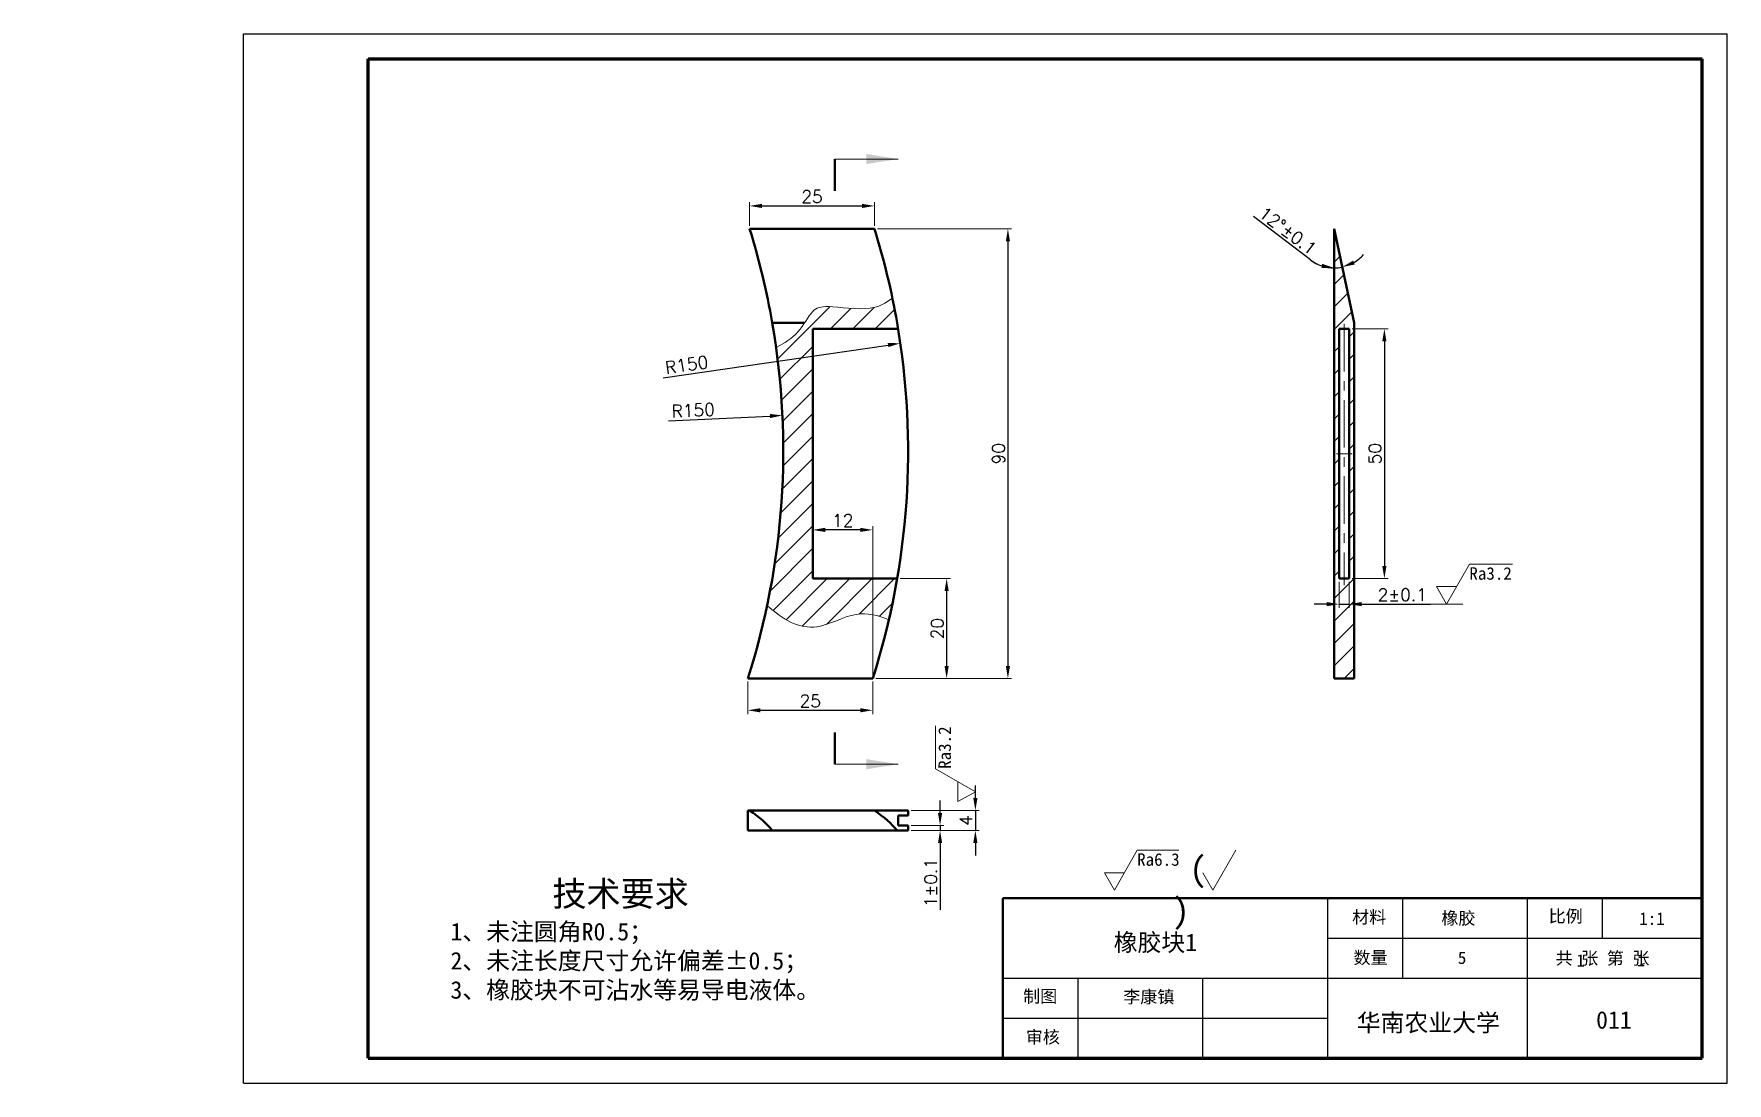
# Model space of a CAD drawing. Header units: millimetres. Extents: x 638 to 977, y 516 to 726.
import ezdxf

# ---------------------------------------------------------------- set-up
doc = ezdxf.new("R2010")
doc.units = ezdxf.units.MM
doc.header["$LTSCALE"] = 0.3
doc.linetypes.add('CENTER', pattern=[50.800000000000004, 31.75, -6.35, 6.35, -6.35])
for name, color, linetype, lineweight in [('剖面线', 190, 'Continuous', 18), ('尺寸线', 6, 'Continuous', 18), ('尺寸线 @ 1', 6, 'Continuous', 18), ('文字 @ 1', 6, 'Continuous', 18), ('粗实线', 7, 'Continuous', 50), ('粗实线 @ 1', 7, 'Continuous', 50), ('细实线', 6, 'Continuous', 18), ('细点画线', 1, 'CENTER', 18)]:
    doc.layers.add(name, color=color, linetype=linetype, lineweight=lineweight)
doc.styles.add('我的样式', font='romans.shx', dxfattribs={"height": 2.5, "bigfont": 'chineset.shx'})
doc.dimstyles.new('我的样式', dxfattribs={"dimtxt": 2.5, "dimasz": 2.5, "dimexe": 0.75, "dimexo": 0.625, "dimtad": 1, "dimdec": 1, "dimdsep": 46, "dimtxsty": '我的样式', "dimcen": 2.5, "dimclrd": 256, "dimclre": 256, "dimclrt": 256, "dimadec": 0, "dimazin": 0, "dimtp": 0.018, "dimtm": 0.018, "dimtfac": 1, "dimtdec": 1, "dimtmove": 0, "dimatfit": 3, "dimfxl": 1, "dimlwd": 25, "dimlwe": 18, "dimarcsym": 0})

# ---------------------------------------------------------------- blocks, each defined once
blk = doc.blocks.new('*D24')
at = {"layer": 'Defpoints', "color": 0, "transparency": 16777216}
for p in [(787.9357760911787, 649.9779297831786), (638.1040079788053, 642.8757284117844)]:
    blk.add_point(p, dxfattribs=at)
at = {"layer": '尺寸线', "linetype": 'Continuous', "lineweight": 25, "transparency": 16777216}
blk.add_line((765.1472211460739, 648.8977255766727), (785.4385799559724, 649.8595597603221), dxfattribs=at)
at = {"layer": '尺寸线', "transparency": 16777216}
blk.add_solid([(785.4188516188296, 650.2757591161898), (785.4583082931151, 649.4433604044544), (787.9357760911787, 649.9779297831786)], dxfattribs=at)
at = {"layer": '尺寸线', "transparency": 16777216, "insert": (770.0825644247631, 651.0087718907292), "char_height": 2.5, "attachment_point": 5, "rotation": 2.7138557393740164, "style": '我的样式'}
blk.add_mtext('R150', dxfattribs=at)
blk = doc.blocks.new('*D25')
at = {"layer": 'Defpoints', "color": 0, "transparency": 16777216}
for p in [(811.5490187052044, 664.4182164398453), (663.1040079788036, 642.8757284117839)]:
    blk.add_point(p, dxfattribs=at)
at = {"layer": '尺寸线', "linetype": 'Continuous', "lineweight": 25, "transparency": 16777216}
blk.add_line((764.0534935959198, 657.5256184599841), (809.0749351930978, 664.0591749727109), dxfattribs=at)
at = {"layer": '尺寸线', "transparency": 16777216}
blk.add_solid([(809.0150949485753, 664.4715222247287), (809.1347754376201, 663.6468277206932), (811.5490187052044, 664.4182164398453)], dxfattribs=at)
at = {"layer": '尺寸线', "transparency": 16777216, "insert": (768.7618328949266, 660.1035383315129), "char_height": 2.5, "attachment_point": 5, "rotation": 8.257176999948042, "style": '我的样式'}
blk.add_mtext('R150', dxfattribs=at)
blk = doc.blocks.new('*D26')
at = {"layer": 'Defpoints', "color": 0, "transparency": 16777216}
for p in [(806.3689538622956, 687.3184475117728), (806.0184374707118, 597.3184475117702), (833.0744906479295, 597.3184475117702)]:
    blk.add_point(p, dxfattribs=at)
at = {"layer": '尺寸线', "linetype": 'Continuous', "lineweight": 18, "transparency": 16777216}
for p, q in [((806.9939538622956, 687.3184475117728), (833.8244906479295, 687.3184475117728)), ((806.6434374707118, 597.3184475117702), (833.8244906479295, 597.3184475117702))]:
    blk.add_line(p, q, dxfattribs=at)
at = {"layer": '尺寸线', "linetype": 'Continuous', "lineweight": 25, "transparency": 16777216}
blk.add_line((833.0744906479295, 684.8184475117728), (833.0744906479295, 599.8184475117702), dxfattribs=at)
at = {"layer": '尺寸线', "transparency": 16777216}
for points in [[(832.6578239812628, 684.8184475117728), (833.4911573145961, 684.8184475117728), (833.0744906479295, 687.3184475117728)], [(832.6578239812628, 599.8184475117702), (833.4911573145961, 599.8184475117702), (833.0744906479295, 597.3184475117702)]]:
    blk.add_solid(points, dxfattribs=at)
at = {"layer": '尺寸线', "transparency": 16777216, "insert": (831.1994906479293, 642.3184475117716), "char_height": 2.5, "attachment_point": 5, "rotation": 90, "style": '我的样式'}
blk.add_mtext('90', dxfattribs=at)
blk = doc.blocks.new('*D27')
at = {"layer": 'Defpoints', "color": 0, "transparency": 16777216}
for p in [(781.0184374707136, 597.3184475117758), (806.0184374707118, 597.3184475117702), (806.0184374707118, 590.9641948673385)]:
    blk.add_point(p, dxfattribs=at)
at = {"layer": '尺寸线', "linetype": 'Continuous', "lineweight": 18, "transparency": 16777216}
for p, q in [((781.0184374707136, 596.6934475117758), (781.0184374707136, 590.2141948673385)), ((806.0184374707118, 596.6934475117702), (806.0184374707118, 590.2141948673385))]:
    blk.add_line(p, q, dxfattribs=at)
at = {"layer": '尺寸线', "linetype": 'Continuous', "lineweight": 25, "transparency": 16777216}
blk.add_line((783.5184374707136, 590.9641948673385), (803.5184374707118, 590.9641948673385), dxfattribs=at)
at = {"layer": '尺寸线', "transparency": 16777216}
for points in [[(783.5184374707136, 591.3808615340051), (783.5184374707136, 590.5475282006719), (781.0184374707136, 590.9641948673385)], [(803.5184374707118, 591.3808615340051), (803.5184374707118, 590.5475282006719), (806.0184374707118, 590.9641948673385)]]:
    blk.add_solid(points, dxfattribs=at)
at = {"layer": '尺寸线', "transparency": 16777216, "insert": (793.5184374707127, 592.8391948673385), "char_height": 2.5, "attachment_point": 5, "style": '我的样式'}
blk.add_mtext('25', dxfattribs=at)
blk = doc.blocks.new('*D28')
at = {"layer": 'Defpoints', "color": 0, "transparency": 16777216}
for p in [(806.3689538622947, 691.9086055263836), (781.3689538622947, 687.3184475117758), (806.3689538622947, 687.3184475117758)]:
    blk.add_point(p, dxfattribs=at)
at = {"layer": '尺寸线', "linetype": 'Continuous', "lineweight": 18, "transparency": 16777216}
for p, q in [((781.3689538622947, 687.9434475117758), (781.3689538622947, 692.6586055263836)), ((806.3689538622947, 687.9434475117758), (806.3689538622947, 692.6586055263836))]:
    blk.add_line(p, q, dxfattribs=at)
at = {"layer": '尺寸线', "linetype": 'Continuous', "lineweight": 25, "transparency": 16777216}
blk.add_line((783.8689538622947, 691.9086055263836), (803.8689538622947, 691.9086055263836), dxfattribs=at)
at = {"layer": '尺寸线', "transparency": 16777216}
for points in [[(783.8689538622947, 692.3252721930502), (783.8689538622947, 691.4919388597169), (781.3689538622947, 691.9086055263836)], [(803.8689538622947, 692.3252721930502), (803.8689538622947, 691.4919388597169), (806.3689538622947, 691.9086055263836)]]:
    blk.add_solid(points, dxfattribs=at)
at = {"layer": '尺寸线', "transparency": 16777216, "insert": (793.8689538622947, 693.7836055263836), "char_height": 2.5, "attachment_point": 5, "style": '我的样式'}
blk.add_mtext('25', dxfattribs=at)
blk = doc.blocks.new('*D29')
at = {"layer": 'Defpoints', "color": 0, "transparency": 16777216}
for p in [(813.1040079788049, 570.9238972652269), (813.1040079788049, 566.9238972652269), (826.5621508427821, 566.9238972652269)]:
    blk.add_point(p, dxfattribs=at)
at = {"layer": '尺寸线', "linetype": 'Continuous', "lineweight": 25, "transparency": 16777216}
for p, q in [((826.5621508427821, 573.4238972652269), (826.5621508427821, 575.9238972652269)), ((826.5621508427821, 570.9238972652269), (826.5621508427821, 566.9238972652269)), ((826.5621508427821, 564.4238972652269), (826.5621508427821, 561.9238972652269))]:
    blk.add_line(p, q, dxfattribs=at)
at = {"layer": '尺寸线', "linetype": 'Continuous', "lineweight": 18, "transparency": 16777216}
for p, q in [((813.7290079788049, 570.9238972652269), (827.3121508427821, 570.9238972652269)), ((813.7290079788049, 566.9238972652269), (827.3121508427821, 566.9238972652269))]:
    blk.add_line(p, q, dxfattribs=at)
at = {"layer": '尺寸线', "transparency": 16777216}
for points in [[(826.1454841761155, 573.4238972652269), (826.9788175094487, 573.4238972652269), (826.5621508427821, 570.9238972652269)], [(826.1454841761155, 564.4238972652269), (826.9788175094487, 564.4238972652269), (826.5621508427821, 566.9238972652269)]]:
    blk.add_solid(points, dxfattribs=at)
at = {"layer": '尺寸线', "transparency": 16777216, "insert": (824.687150842782, 568.9238972652271), "char_height": 2.5, "attachment_point": 5, "rotation": 90, "style": '我的样式'}
blk.add_mtext('{\\Fromans,chineset|c134;4}', dxfattribs=at)
blk = doc.blocks.new('*D30')
at = {"layer": 'Defpoints', "color": 0, "transparency": 16777216}
for p in [(901.3883314000706, 667.3184475117758), (901.3883314000706, 617.3184475117758), (908.4289636219429, 617.3184475117758)]:
    blk.add_point(p, dxfattribs=at)
at = {"layer": '尺寸线', "linetype": 'Continuous', "lineweight": 18, "transparency": 16777216}
for p, q in [((902.0133314000706, 667.3184475117758), (909.1789636219429, 667.3184475117758)), ((902.0133314000706, 617.3184475117758), (909.1789636219429, 617.3184475117758))]:
    blk.add_line(p, q, dxfattribs=at)
at = {"layer": '尺寸线', "linetype": 'Continuous', "lineweight": 25, "transparency": 16777216}
blk.add_line((908.4289636219429, 664.8184475117758), (908.4289636219429, 619.8184475117758), dxfattribs=at)
at = {"layer": '尺寸线', "transparency": 16777216}
for points in [[(908.0122969552763, 664.8184475117758), (908.8456302886095, 664.8184475117758), (908.4289636219429, 667.3184475117758)], [(908.0122969552763, 619.8184475117758), (908.8456302886095, 619.8184475117758), (908.4289636219429, 617.3184475117758)]]:
    blk.add_solid(points, dxfattribs=at)
at = {"layer": '尺寸线', "transparency": 16777216, "insert": (906.5539636219428, 642.3184475117761), "char_height": 2.5, "attachment_point": 5, "rotation": 90, "style": '我的样式'}
blk.add_mtext('50', dxfattribs=at)
blk = doc.blocks.new('*D31')
at = {"layer": 'Defpoints', "color": 0, "transparency": 16777216}
for p in [(899.3883314000706, 617.3184475117758), (901.3883314000706, 617.3184475117758), (901.3883314000706, 612.2117573836675)]:
    blk.add_point(p, dxfattribs=at)
at = {"layer": '尺寸线', "linetype": 'Continuous', "lineweight": 18, "transparency": 16777216}
for p, q in [((899.3883314000706, 616.6934475117758), (899.3883314000706, 611.4617573836675)), ((901.3883314000706, 616.6934475117758), (901.3883314000706, 611.4617573836675))]:
    blk.add_line(p, q, dxfattribs=at)
at = {"layer": '尺寸线', "linetype": 'Continuous', "lineweight": 25, "transparency": 16777216}
for p, q in [((896.8883314000706, 612.2117573836675), (894.3883314000706, 612.2117573836675)), ((899.3883314000706, 612.2117573836675), (901.3883314000706, 612.2117573836675)), ((903.8883314000706, 612.2117573836675), (917.6383314000706, 612.2117573836675))]:
    blk.add_line(p, q, dxfattribs=at)
at = {"layer": '尺寸线', "transparency": 16777216}
for points in [[(896.8883314000706, 612.6284240503342), (896.8883314000706, 611.7950907170009), (899.3883314000706, 612.2117573836675)], [(903.8883314000706, 612.6284240503342), (903.8883314000706, 611.7950907170009), (901.3883314000706, 612.2117573836675)]]:
    blk.add_solid(points, dxfattribs=at)
at = {"layer": '尺寸线', "transparency": 16777216, "insert": (912.0133314000706, 614.0867573836675), "char_height": 2.5, "attachment_point": 5, "style": '我的样式'}
blk.add_mtext('{\\Fromans,chineset|c134;2%%P0.1}', dxfattribs=at)
blk = doc.blocks.new('*D32')
at = {"layer": 'Defpoints', "color": 0, "transparency": 16777216}
for p in [(898.3883314000706, 687.3184475117758), (898.3883314000706, 687.3184475117758), (899.4758847616215, 679.5801032515183), (902.3883314000706, 668.4999270738615), (898.3883314000706, 597.3184475117758)]:
    blk.add_point(p, dxfattribs=at)
at = {"layer": '尺寸线', "linetype": 'Continuous', "lineweight": 25, "transparency": 16777216}
blk.add_line((893.6511127638403, 681.1036664378332), (882.2423559152936, 689.799994581355), dxfattribs=at)
for start, end in [(300.4092920582755, 318.8185841165512), (232.68352805684, 270), (233.1814158834484, 251.5907079417242), (270, 281.9999999999997)]:
    blk.add_arc((898.3883314000706, 687.3184475117758), 7.814393399649324, start, end, dxfattribs=at)
at = {"layer": '尺寸线', "transparency": 16777216}
for points in [[(895.9871736703891, 680.3152585674287), (895.8538726432469, 679.4926558196778), (898.3883314000706, 679.5040541121266)], [(902.494479734908, 680.1906117497466), (902.1930629268774, 680.9675238118754), (900.0130351445067, 679.6748173567188)]]:
    blk.add_solid(points, dxfattribs=at)
at = {"layer": '尺寸线', "transparency": 16777216, "insert": (889.0833913375791, 686.9430165707113), "char_height": 2.5, "attachment_point": 5, "rotation": 322.68352805684, "style": '我的样式'}
blk.add_mtext('{\\Fromans,chineset|c134;12°%%P0.1}', dxfattribs=at)
blk = doc.blocks.new('*D33')
at = {"layer": 'Defpoints', "color": 0, "transparency": 16777216}
for p in [(810.9107243113115, 617.3184475117758), (806.0184374707136, 597.3184475117758), (820.8098061306082, 597.3184475117758)]:
    blk.add_point(p, dxfattribs=at)
at = {"layer": '尺寸线', "linetype": 'Continuous', "lineweight": 18, "transparency": 16777216}
for p, q in [((811.5357243113115, 617.3184475117758), (821.5598061306082, 617.3184475117758)), ((806.6434374707136, 597.3184475117758), (821.5598061306082, 597.3184475117758))]:
    blk.add_line(p, q, dxfattribs=at)
at = {"layer": '尺寸线', "linetype": 'Continuous', "lineweight": 25, "transparency": 16777216}
blk.add_line((820.8098061306082, 614.8184475117758), (820.8098061306082, 599.8184475117758), dxfattribs=at)
at = {"layer": '尺寸线', "transparency": 16777216}
for points in [[(820.3931394639416, 614.8184475117758), (821.2264727972748, 614.8184475117758), (820.8098061306082, 617.3184475117758)], [(820.3931394639416, 599.8184475117758), (821.2264727972748, 599.8184475117758), (820.8098061306082, 597.3184475117758)]]:
    blk.add_solid(points, dxfattribs=at)
at = {"layer": '尺寸线', "transparency": 16777216, "insert": (818.9348061306081, 607.3184475117761), "char_height": 2.5, "attachment_point": 5, "rotation": 90, "style": '我的样式'}
blk.add_mtext('20', dxfattribs=at)
blk = doc.blocks.new('*D34')
at = {"layer": 'Defpoints', "color": 0, "transparency": 16777216}
for p in [(794.0184374707136, 627.0692037521125), (794.0184374707136, 617.3184475117758), (806.0184374707136, 597.3184475117758)]:
    blk.add_point(p, dxfattribs=at)
at = {"layer": '尺寸线', "linetype": 'Continuous', "lineweight": 18, "transparency": 16777216}
for p, q in [((794.0184374707136, 617.9434475117758), (794.0184374707136, 627.8192037521125)), ((806.0184374707136, 597.9434475117758), (806.0184374707136, 627.8192037521125))]:
    blk.add_line(p, q, dxfattribs=at)
at = {"layer": '尺寸线', "linetype": 'Continuous', "lineweight": 25, "transparency": 16777216}
blk.add_line((803.5184374707136, 627.0692037521125), (796.5184374707136, 627.0692037521125), dxfattribs=at)
at = {"layer": '尺寸线', "transparency": 16777216}
for points in [[(796.5184374707136, 627.4858704187791), (796.5184374707136, 626.6525370854458), (794.0184374707136, 627.0692037521125)], [(803.5184374707136, 627.4858704187791), (803.5184374707136, 626.6525370854458), (806.0184374707136, 627.0692037521125)]]:
    blk.add_solid(points, dxfattribs=at)
at = {"layer": '尺寸线', "transparency": 16777216, "insert": (800.0184374707136, 628.9442037521125), "char_height": 2.5, "attachment_point": 5, "style": '我的样式'}
blk.add_mtext('12', dxfattribs=at)
blk = doc.blocks.new('*D35')
at = {"layer": 'Defpoints', "color": 0, "transparency": 16777216}
for p in [(813.1040079788049, 567.9238972652269), (813.1040079788049, 566.9238972652269), (819.4986546762553, 567.9238972652269)]:
    blk.add_point(p, dxfattribs=at)
at = {"layer": '尺寸线', "linetype": 'Continuous', "lineweight": 25, "transparency": 16777216}
for p, q in [((819.4986546762553, 570.4238972652269), (819.4986546762553, 572.9238972652269)), ((819.4986546762553, 567.9238972652269), (819.4986546762553, 566.9238972652269)), ((819.4986546762553, 564.4238972652269), (819.4986546762553, 551.0310401223697))]:
    blk.add_line(p, q, dxfattribs=at)
at = {"layer": '尺寸线', "linetype": 'Continuous', "lineweight": 18, "transparency": 16777216}
for p, q in [((813.7290079788049, 567.9238972652269), (820.2486546762553, 567.9238972652269)), ((813.7290079788049, 566.9238972652269), (820.2486546762553, 566.9238972652269))]:
    blk.add_line(p, q, dxfattribs=at)
at = {"layer": '尺寸线', "transparency": 16777216}
for points in [[(819.0819880095887, 570.4238972652269), (819.915321342922, 570.4238972652269), (819.4986546762553, 567.9238972652269)], [(819.0819880095887, 564.4238972652269), (819.915321342922, 564.4238972652269), (819.4986546762553, 566.9238972652269)]]:
    blk.add_solid(points, dxfattribs=at)
at = {"layer": '尺寸线', "transparency": 16777216, "insert": (817.6236546762552, 556.4774686937985), "char_height": 2.5, "attachment_point": 5, "rotation": 90, "style": '我的样式'}
blk.add_mtext('{\\Fromans,chineset|c134;1%%P0.1}', dxfattribs=at)
blk = doc.blocks.new('Ra3.2')
at = {"layer": '尺寸线'}
for p, q in [((0, 0), (4.563906135400316, 8)), ((4.56390613540043, 8), (13.1682654675374, 8)), ((-1.996708934237631, 3.5), (1.996708934237517, 3.5)), ((0, 0), (-1.996708934237745, 3.5))]:
    blk.add_line(p, q, dxfattribs=at)
at = {"layer": '尺寸线 @ 1', "insert": (4.563906135400316, 7.387769512492696), "char_height": 2.5, "attachment_point": 1, "style": '我的样式'}
blk.add_mtext_dynamic_manual_height_columns('{\\f@SimSun|b0|i0|c134|p2;Ra3.2}', width=5.080683452697372, gutter_width=12.5, heights=[0], dxfattribs=at)
blk = doc.blocks.new('其余6.3')
at = {"layer": '尺寸线'}
for p, q in [((-33.07006477863342, 5.234180213508125), (-28.50615864323311, 13.23418021350813)), ((-28.50615864323299, 13.23418021350813), (-20.17025396397412, 13.23418021350813)), ((-13.32840716536055, 5.23418040687568), (-8.764501029960229, 13.23418040687568)), ((-35.06677371287105, 8.734180213508125), (-31.07335584439591, 8.734180213508125)), ((-33.07006477863342, 5.234180213508125), (-35.06677371287117, 8.734180213508125)), ((-13.32840716536055, 5.23418040687568), (-15.32511609959829, 8.73418040687568))]:
    blk.add_line(p, q, dxfattribs=at)
at = {"layer": '尺寸线 @ 1', "attachment_point": 1, "style": '我的样式'}
for s, width, insert, char_height in [('{\\fSimSun|b0|i0|c134|p2;Ra6.3}', 5.080683452697372, (-28.50615864323311, 12.62194972600082), 2.5), ('{\\fSimSun|b0|i0|c134|p2; \\fSTSong|b0|i0|c134|p2;(    )}', 20.18280154587694, (-21.43383442644256, 11.96237971136679), 5)]:
    blk.add_mtext_dynamic_manual_height_columns(s, width=width, gutter_width=12.5, heights=[0], dxfattribs=dict(at, insert=insert, char_height=char_height))

msp = doc.modelspace()

# ---------------------------------------------------------------- hatches: boundary and pattern name
at = {"layer": '剖面线'}
h = msp.add_hatch(dxfattribs=at)
h.set_pattern_fill('ANSI31', color=256)
h.set_pattern_definition([(45, (15.66845243298906, 0), (-2.245064030267288, 2.245064030267288), [])])
h.paths.add_polyline_path([(898.3883314000706, 687.3184475117758), (898.3883314000706, 597.3184475117758), (902.3883314000706, 597.3184475117758), (902.3883314000706, 668.4999270738615)])
h.paths.add_polyline_path([(901.3883314000706, 667.3184475117758), (901.3883314000706, 617.3184475117758), (899.3883314000706, 617.3184475117758), (899.3883314000706, 667.3184475117758)], flags=16)
h = msp.add_hatch(dxfattribs=at)
h.set_pattern_fill('ANSI31', color=256)
h.set_pattern_definition([(45, (0, 0), (-2.245064030267288, 2.245064030267288), [])])
edge = h.paths.add_edge_path()
edge.add_spline(control_points=[(809.9508072311066, 673.4701323012891), (808.6500182760819, 672.4581170862884), (805.3288955417123, 670.6367776453432), (796.9103827113452, 672.1336926880596), (794.1670612895707, 671.4254052721786), (792.9087289887314, 669.3477818507729), (792.3559652669994, 668.4999270738615)], knot_values=[3.992644061816104, 3.992644061816104, 3.992644061816104, 3.992644061816104, 8.759557658034236, 15.70725499354894, 20.5058482387344, 23.61622685887245, 23.61622685887245, 23.61622685887245, 23.61622685887245], degree=3, periodic=0)
edge.add_spline(control_points=[(792.3559652669994, 668.4999270738615), (791.9674407082077, 667.9039899850693), (790.5089593697348, 665.7671285399462), (788.3223290137448, 664.4302169432522), (786.6686340426488, 663.5772231044429)], knot_values=[23.61622685887245, 23.61622685887245, 23.61622685887245, 23.61622685887245, 25.80243849605738, 31.26028922328973, 31.26028922328973, 31.26028922328973, 31.26028922328973], degree=3, periodic=0)
edge.add_arc((638.1040079788049, 642.875728411784), 150, -11.898283348671725, 7.932707797792602, ccw=False)
edge.add_spline(control_points=[(784.881282397479, 611.9494982142846), (788.040997317767, 609.1009377695628), (793.6288201639975, 605.7571428824164), (802.3213807500921, 611.1004808351884), (807.0877595311898, 610.01157714636), (809.2482712867036, 609.0843936913034)], knot_values=[6.470915930172902, 6.470915930172902, 6.470915930172902, 6.470915930172902, 18.01127411422442, 26.22645539365928, 33.1370835889691, 33.1370835889691, 33.1370835889691, 33.1370835889691], degree=3, periodic=0)
edge.add_arc((663.104007978805, 642.8757284117848), 150, 346.9809171118773, 350.1899773247551)
edge.add_line((810.9107243113115, 617.3184475117758), (794.0184374707136, 617.3184475117758))
edge.add_line((794.0184374707136, 617.3184475117758), (794.0184374707136, 642.7115521034874))
edge.add_line((794.0184374707136, 642.7115521034874), (794.0184374707136, 667.3184475117758))
edge.add_line((794.0184374707136, 667.3184475117758), (811.0991210163606, 667.3184475117758))
edge.add_arc((663.104007978804, 642.8757284117896), 150, 9.37825127562856, 9.835963685580527)
edge.add_arc((663.1040079788049, 642.875728411784), 150.0000000000001, 9.835963685582684, 11.76878280297372)

# ---------------------------------------------------------------- linework, layer by layer
at = {"color": 3, "lineweight": -3}
for p, q in [((680.0399232488948, 516.342277733423), (680.0399232488948, 726.342277733423)), ((680.0399232488948, 726.342277733423), (977.0399232488948, 726.342277733423)), ((977.0399232488948, 516.342277733423), (977.0399232488946, 726.342277733423)), ((897.0399232488946, 553.3422777334229), (897.0399232488945, 521.342277733423)), ((912.0399232488946, 553.3422777334229), (912.0399232488945, 537.342277733423)), ((937.0399232488946, 553.342277733423), (937.0399232488944, 521.342277733423)), ((952.0399232488946, 553.342277733423), (952.0399232488946, 545.3422777334229)), ((897.0399232488948, 545.3422777334229), (972.0399232488946, 545.342277733423)), ((832.0399232488945, 537.3422777334229), (972.0399232488946, 537.342277733423)), ((847.0399232488946, 537.342277733423), (847.0399232488945, 521.342277733423)), ((872.0399232488946, 537.3422777334227), (872.0399232488945, 521.3422777334227)), ((832.0399232488945, 529.3422777334229), (897.0399232488946, 529.342277733423)), ((680.0399232488948, 516.342277733423), (977.0399232488948, 516.342277733423))]:
    msp.add_line(p, q, dxfattribs=at)
at = {"lineweight": 70}
for p, q in [((705.0399232488946, 521.342277733423), (705.0399232488945, 721.342277733423)), ((705.0399232488945, 721.342277733423), (972.0399232488945, 721.342277733423)), ((972.0399232488945, 521.342277733423), (972.0399232488944, 721.342277733423)), ((705.0399232488948, 521.342277733423), (972.0399232488946, 521.342277733423))]:
    msp.add_line(p, q, dxfattribs=at)
at = {"lineweight": 50}
for q in [(972.0399232488946, 553.342277733423), (832.0399232488945, 521.342277733423)]:
    msp.add_line((832.0399232488945, 553.3422777334229), q, dxfattribs=at)
at = {"layer": '尺寸线'}
msp.add_line((917.6383314000706, 612.2117573836675), (924.1154663482781, 612.2117573836675), dxfattribs=at)
at = {"layer": '粗实线'}
for p, q in [((798.3991379490661, 701.2934475117758), (798.3991379490661, 694.9434475117757)), ((781.3689538622947, 687.3184475117758), (806.3689538622947, 687.3184475117758)), ((898.3883314000706, 597.3184475117758), (898.3883314000706, 687.3184475117758)), ((898.3883314000706, 687.3184475117758), (902.3883314000706, 668.4999270738615)), ((785.8991379490661, 668.4999270738615), (792.3559652669993, 668.4999270738615)), ((902.3883314000706, 597.3184475117758), (902.3883314000706, 668.4999270738615)), ((794.0184374707136, 667.3184475117758), (811.0991210163606, 667.3184475117758)), ((794.0184374707136, 642.7115521034874), (794.0184374707136, 667.3184475117758)), ((899.3883314000706, 667.3184475117758), (901.3883314000706, 667.3184475117758)), ((899.3883314000706, 617.3184475117758), (899.3883314000706, 667.3184475117758)), ((901.3883314000706, 667.3184475117758), (901.3883314000706, 617.3184475117758)), ((794.0184374707136, 617.3184475117758), (794.0184374707136, 642.7115521034874)), ((794.0184374707136, 617.3184475117758), (810.9107243113115, 617.3184475117758)), ((901.3883314000706, 617.3184475117758), (899.3883314000706, 617.3184475117758)), ((806.0184374707136, 597.3184475117758), (781.0184374707136, 597.3184475117758)), ((902.3883314000706, 597.3184475117758), (898.3883314000706, 597.3184475117758)), ((798.3991379490661, 580.1684475117758), (798.3991379490661, 586.5184475117758)), ((781.0184374707136, 570.9238972652269), (781.0184374707136, 566.9238972652269)), ((781.0184374707136, 570.9238972652269), (781.3689538622948, 570.9238972652269)), ((781.3689538622947, 570.9238972652269), (806.3689538622947, 570.9238972652269)), ((806.3689538622947, 570.9238972652269), (813.1040079788049, 570.9238972652269)), ((813.1040079788049, 569.9238972652269), (811.0991210163606, 569.9238972652269)), ((811.0991210163606, 569.9238972652269), (811.0991210163606, 567.9238972652269)), ((813.1040079788049, 569.9238972652269), (813.1040079788049, 570.9238972652269)), ((781.0184374707136, 566.9238972652269), (785.8991379490662, 566.9238972652269)), ((785.8991379490661, 566.9238972652269), (810.8991379490661, 566.9238972652269)), ((810.8991379490661, 566.9238972652269), (813.1040079788049, 566.9238972652269)), ((811.0991210163606, 567.9238972652269), (813.1040079788049, 567.9238972652269)), ((813.1040079788049, 566.9238972652269), (813.1040079788049, 567.9238972652269))]:
    msp.add_line(p, q, dxfattribs=at)
for centre, start, end in [((638.1040079788049, 642.8757284117843), 9.835963685582602, 17.23459524084154), ((663.1040079788049, 642.8757284117843), 9.835963685582602, 17.23459524084154), ((638.1040079788049, 642.8757284117843), 342.3191156847618, 9.835963685582602), ((663.1040079788049, 642.8757284117843), 342.3191156847618, 9.835963685582602)]:
    msp.add_arc(centre, 150, start, end, dxfattribs=at)
for centre, ratio, start_param, end_param in [((638.1040079788049, 561.4773057020664), 0.2125565616700155, 0.1716699514200208, 0.3008004322012511), ((663.1040079788049, 561.4773057020664), 0.2125565616700154, 0.1716699514200209, 0.3008004322012512)]:
    msp.add_ellipse(centre, major_axis=(150, 0), ratio=ratio, start_param=start_param, end_param=end_param, dxfattribs=at)
at = {"layer": '细实线'}
for p, q in [((798.3991379490661, 701.2934475117758), (811.0991379490662, 701.2934475117758)), ((798.3991379490661, 580.1684475117758), (811.0991379490662, 580.1684475117758))]:
    msp.add_line(p, q, dxfattribs=at)
for points, knots in [([(809.9508072311066, 673.4701323012891), (808.6500182760819, 672.4581170862884), (805.3288955417123, 670.6367776453432), (796.9103827113452, 672.1336926880596), (793.763371799299, 671.3211782634098), (791.398702020328, 666.3111195553424), (788.3223290137448, 664.4302169432522), (786.6686340426488, 663.5772231044429)], [3.992644061816104, 3.992644061816104, 3.992644061816104, 3.992644061816104, 8.759557658034236, 15.70725499354894, 20.5058482387344, 25.80243849605738, 31.26028922328973, 31.26028922328973, 31.26028922328973, 31.26028922328973]), ([(784.881282397479, 611.9494982142846), (788.040997317767, 609.1009377695628), (793.6288201639975, 605.7571428824164), (802.3213807500921, 611.1004808351884), (807.0877595311898, 610.01157714636), (809.2482712867036, 609.0843936913034)], [6.470915930172902, 6.470915930172902, 6.470915930172902, 6.470915930172902, 18.01127411422442, 26.22645539365928, 33.1370835889691, 33.1370835889691, 33.1370835889691, 33.1370835889691])]:
    msp.add_open_spline(points, degree=3, knots=knots, dxfattribs=at)
for points in [[(811.0991379490662, 701.2934475117758), (804.7491379490662, 702.3094475117757), (804.7491379490662, 700.2774475117758)], [(811.0991379490662, 580.1684475117758), (804.7491379490662, 581.1844475117758), (804.7491379490662, 579.1524475117758)]]:
    msp.add_solid(points, dxfattribs=at)
at = {"layer": '细点画线'}
for p, q in [((900.3883314000706, 668.2911554560578), (900.3883314000706, 616.0138820735681)), ((902.0076233784774, 642.3184475117758), (898.8656686037251, 642.3184475117758))]:
    msp.add_line(p, q, dxfattribs=at)

# ---------------------------------------------------------------- block references
at = {"layer": '尺寸线'}
for name, p in [('Ra3.2', (920.8768988741743, 612.2117573836675)), ('其余6.3', (887.4503135472261, 549.7244781361118))]:
    msp.add_blockref(name, p, dxfattribs=at)
at = {"layer": '尺寸线', "rotation": 90}
msp.add_blockref('Ra3.2', (826.5621508427821, 574.6738972652269), dxfattribs=at)

# ---------------------------------------------------------------- texts
at = {"layer": '文字 @ 1', "insert": (721.4912524795868, 556.7547507157591), "char_height": 2.5, "attachment_point": 1, "style": '我的样式'}
msp.add_mtext_dynamic_manual_height_columns('{\\fSimSun|b0|i0|c134|p2;\\H2x;      技术要求\\Fromans,chineset|c134;\\H0.7x;\\P\\fSimSun|b0|i0|c134|p2;1、未注圆角R0.5；\\P2、未注长度尺寸允许偏差±0.5；\\P3、橡胶块不可沾水等易导电液体。}', width=87.46910214584568, gutter_width=12.5, heights=[0], dxfattribs=at)
at = {"layer": '粗实线 @ 1', "color": 4, "lineweight": -3, "attachment_point": 1, "style": '我的样式'}
for s, width, insert, char_height in [('{\\fSimSun|b0|i0|c134|p2;材料}', 15.00000000000011, (901.9778369415112, 550.8122814910976), 2.5), ('{\\fSimSun|b0|i0|c134|p2;橡胶}', 15.00000000000011, (919.8338293021861, 550.6066918123048), 2.5), ('{\\fSimSun|b0|i0|c134|p2;比例}', 15.00000000000011, (941.3092456091322, 551.0015344792878), 2.5), ('{\\fSimSun|b0|i0|c134|p2;1:1}', 15.00000000000011, (959.4409048332288, 550.5233607572378), 2.5), ('{\\fSimSun|b0|i0|c134|p2;橡胶块1}', 21.26362310437633, (854.2392720934818, 546.2578885882767), 3.5), ('{\\fSimSun|b0|i0|c134|p2;数量}', 15.00000000000011, (902.2624589288039, 542.7128609245638), 2.5), ('{\\fSimSun|b0|i0|c134|p2;5}', 15.00000000000011, (923.1324294180001, 542.6898088893605), 2.5), ('\\pi14.278;{\\fSimSun|b0|i0|c134|p2;共\\Fromans,chineset|c134; \\fSimSun|b0|i0|c134|p2;张\\Fromans,chineset|c134; \\fSimSun|b0|i0|c134|p2;第\\Fromans,chineset|c134; \\fSimSun|b0|i0|c134|p2;张}', 50.00000000000011, (928.4256199848109, 542.5980742391652), 2.5), ('{\\fSimSun|b0|i0|c134|p2;1}', 15.00000000000011, (946.8685607073783, 542.1490844656757), 2.5), ('{\\fSimSun|b0|i0|c134|p2;1}', 15.00000000000011, (958.958136904092, 542.1941400991694), 2.5), ('{\\fSimSun|b0|i0|c134|p2;制图}', 15.00000000000011, (836.1234480024909, 534.9761048092239), 2.5), ('{\\fSimSun|b0|i0|c134|p2;李康镇}', 15.00000000000011, (856.1619779012567, 534.8631868965841), 2.5), ('{\\fSimSun|b0|i0|c134|p2;华南农业大学}', 29.80290860630487, (902.9020360807947, 530.1795642031532), 3.5), ('{\\fSimSun|b0|i0|c134|p2;011}', 16.12369310106362, (950.8071664885131, 530.7407306453899), 3.5), ('{\\fSimSun|b0|i0|c134|p2;审核}', 15.00000000000011, (836.6585540844194, 526.8231435655264), 2.5)]:
    msp.add_mtext_dynamic_manual_height_columns(s, width=width, gutter_width=12.5, heights=[0], dxfattribs=dict(at, insert=insert, char_height=char_height))

# ---------------------------------------------------------------- dimensions: what is measured, and where the dimension line sits
at = {"layer": '尺寸线'}
for base, p1, p2, picture, middle in [((806.3689538622947, 691.9086055263836), (781.3689538622947, 687.3184475117758), (806.3689538622947, 687.3184475117758), '*D28', (793.8689538622947, 693.7836055263836)), ((794.0184374707136, 627.0692037521125), (806.0184374707136, 597.3184475117758), (794.0184374707136, 617.3184475117758), '*D34', (800.0184374707136, 628.9442037521125)), ((806.0184374707118, 590.9641948673385), (781.0184374707136, 597.3184475117758), (806.0184374707118, 597.3184475117702), '*D27', (793.5184374707127, 592.8391948673385))]:
    dim = msp.add_linear_dim(base=base, p1=p1, p2=p2, dimstyle='我的样式', dxfattribs=at)
    dim.commit()
    dim.dimension.update_dxf_attribs({"geometry": picture, "text_midpoint": middle})
dim = msp.add_angular_dim_2l(base=(899.4758847616215, 679.5801032515183), line1=((898.3883314000706, 687.3184475117758), (902.3883314000706, 668.4999270738615)), line2=((898.3883314000706, 597.3184475117758), (898.3883314000706, 687.3184475117758)), text='{\\Fromans,chineset|c134;<>%%P0.1}', dimstyle='我的样式', dxfattribs=at)
dim.commit()
dim.dimension.update_dxf_attribs({"geometry": '*D32', "text_midpoint": (889.083391337579, 686.9430165707113)})
for base, p1, p2, picture, middle in [((833.0744906479295, 597.3184475117702), (806.3689538622956, 687.3184475117728), (806.0184374707118, 597.3184475117702), '*D26', (831.1994906479293, 642.3184475117716)), ((908.4289636219429, 617.3184475117758), (901.3883314000706, 667.3184475117758), (901.3883314000706, 617.3184475117758), '*D30', (906.5539636219428, 642.3184475117761)), ((820.8098061306082, 597.3184475117758), (810.9107243113115, 617.3184475117758), (806.0184374707136, 597.3184475117758), '*D33', (818.9348061306081, 607.3184475117761))]:
    dim = msp.add_linear_dim(base=base, p1=p1, p2=p2, angle=90, dimstyle='我的样式', dxfattribs=at)
    dim.commit()
    dim.dimension.update_dxf_attribs({"geometry": picture, "text_midpoint": middle})
for center, mpoint, picture, middle in [((663.1040079788036, 642.8757284117839), (811.5490187052044, 664.4182164398453), '*D25', (769.0311139952773, 658.247975697433)), ((638.1040079788053, 642.8757284117844), (787.9357760911787, 649.9779297831786), '*D24', (770.1713419419054, 649.1358747893246))]:
    dim = msp.add_radius_dim(center=center, mpoint=mpoint, dimstyle='我的样式', dxfattribs=at)
    dim.commit()
    dim.dimension.update_dxf_attribs({"geometry": picture, "text_midpoint": middle, "dimtype": 164})
dim = msp.add_linear_dim(base=(901.3883314000706, 612.2117573836675), p1=(899.3883314000706, 617.3184475117758), p2=(901.3883314000706, 617.3184475117758), text='{\\Fromans,chineset|c134;<>%%P0.1}', dimstyle='我的样式', dxfattribs=at)
dim.commit()
dim.dimension.update_dxf_attribs({"geometry": '*D31', "text_midpoint": (912.0133314000706, 614.0867573836675)})
dim = msp.add_linear_dim(base=(826.5621508427821, 566.9238972652269), p1=(813.1040079788049, 570.9238972652269), p2=(813.1040079788049, 566.9238972652269), angle=90, text='{\\Fromans,chineset|c134;<>}', dimstyle='我的样式', dxfattribs=at)
dim.commit()
dim.dimension.update_dxf_attribs({"geometry": '*D29', "text_midpoint": (824.687150842782, 568.9238972652271)})
dim = msp.add_linear_dim(base=(819.4986546762553, 567.9238972652269), p1=(813.1040079788049, 566.9238972652269), p2=(813.1040079788049, 567.9238972652269), angle=90, text='{\\Fromans,chineset|c134;<>%%P0.1}', dimstyle='我的样式', dxfattribs=at)
dim.commit()
dim.dimension.update_dxf_attribs({"geometry": '*D35', "text_midpoint": (819.4986546762552, 556.4774686937985), "dimtype": 160})

doc.saveas('drawing.dxf')
